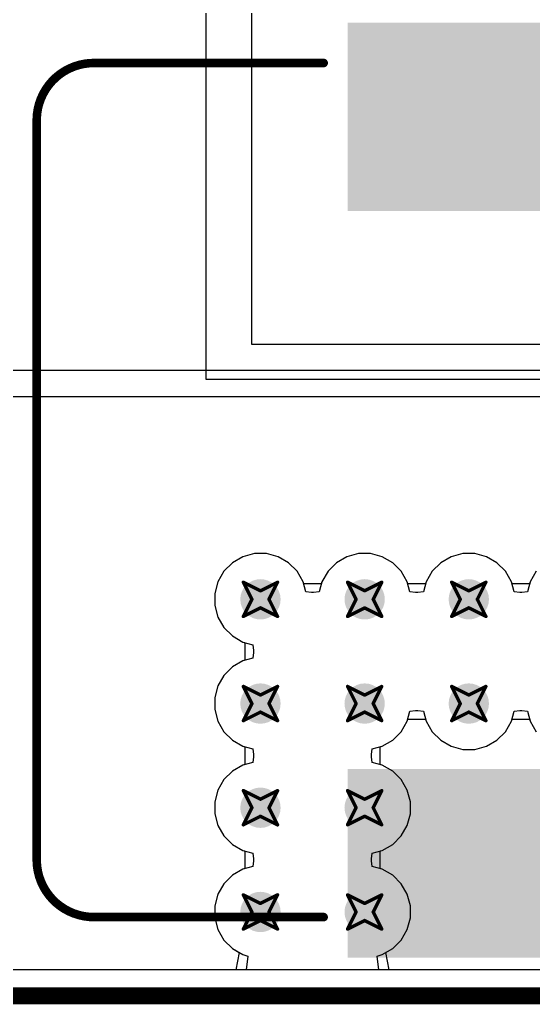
# Model space of a CAD drawing. Header units: inches. Extents: x -36 to 349, y -11 to 240.
# Drawn here: x 68.77 to 76.41, y -11.13 to 3.51 of the extents above; entities that cross this region are included whole.
import ezdxf

# ---------------------------------------------------------------- set-up
doc = ezdxf.new("R2010")
doc.units = ezdxf.units.IN
for name, color, linetype in [('Board Outline', 216, 'Continuous'), ('Bottom Layer', 5, 'Continuous'), ('Drill Drawing', 1, 'Continuous'), ('Layer 1', 16, 'Continuous'), ('Layer 2', 76, 'Continuous'), ('Top Layer', 1, 'Continuous'), ('Top Overlay', 2, 'Continuous'), ('Top Paste', 8, 'Continuous'), ('Top Solder', 216, 'Continuous'), ('Via Holes', 16, 'Continuous')]:
    doc.layers.add(name, color=color, linetype=linetype)

# ---------------------------------------------------------------- blocks, each defined once
blk = doc.blocks.new('SLF12575T_221M1R3_PF_326')
at = {"layer": 'Top Layer'}
for points in [[(-6.85, 1.6), (-4.25, 1.6), (-4.25, -1.6), (-6.85, -1.6)], [(4.25, 1.6), (6.85, 1.6), (6.85, -1.6), (4.25, -1.6)]]:
    blk.add_hatch(color=1, dxfattribs=at).paths.add_polyline_path(points)
at = {"layer": 'Top Paste'}
for points in [[(-6.85, 1.6), (-4.25, 1.6), (-4.25, -1.6), (-6.85, -1.6)], [(4.25, 1.6), (6.85, 1.6), (6.85, -1.6), (4.25, -1.6)]]:
    blk.add_hatch(color=8, dxfattribs=at).paths.add_polyline_path(points)
at = {"layer": 'Top Solder'}
for points in [[(-6.952, 1.702), (-4.148, 1.702), (-4.148, -1.702), (-6.952, -1.702)], [(4.148, 1.702), (6.952, 1.702), (6.952, -1.702), (4.148, -1.702)]]:
    blk.add_hatch(color=216, dxfattribs=at).paths.add_polyline_path(points)
at = {"layer": 'Top Overlay'}
for points in [[(-4.775, 4.826, 0.127, 0.127, 0), (-4.775, 6.325, 0.127, 0.127, 0)], [(5.512, 6.325, 0.127, 0.127, 0), (-4.775, 6.325, 0.127, 0.127, 0)], [(5.512, 6.325, 0.127, 0.127, -0.414214), (6.35, 5.461, 0.127, 0.127, 0)], [(6.35, 2.057, 0.127, 0.127, 0), (6.35, 5.461, 0.127, 0.127, 0)], [(-6.299, 2.057, 0.127, 0.127, 0), (-6.299, 4.826, 0.127, 0.127, 0)], [(-4.775, 4.826, 0.127, 0.127, 0), (-6.299, 4.826, 0.127, 0.127, 0)], [(-6.35, -5.461, 0.127, 0.127, 0), (-6.35, -2.057, 0.127, 0.127, 0)], [(6.35, -5.461, 0.127, 0.127, 0), (6.35, -2.057, 0.127, 0.127, 0)], [(-5.512, -6.325, 0.127, 0.127, -0.414214), (-6.35, -5.461, 0.127, 0.127, 0)], [(6.35, -5.461, 0.127, 0.127, -0.414214), (5.512, -6.325, 0.127, 0.127, 0)], [(5.512, -6.325, 0.127, 0.127, 0), (-5.512, -6.325, 0.127, 0.127, 0)]]:
    blk.add_lwpolyline(points, format="xyseb", dxfattribs=at)
for points in [[(-4.807, 6.325, 0.0635, 0.0635, 1), (-4.743, 6.325, 0.0635, 0.0635, 1)], [(-4.807, 6.325, 0.0635, 0.0635, 1), (-4.743, 6.325, 0.0635, 0.0635, 1)], [(5.48, 6.325, 0.0635, 0.0635, 1), (5.544, 6.325, 0.0635, 0.0635, 1)], [(5.48, 6.325, 0.0635, 0.0635, 1), (5.544, 6.325, 0.0635, 0.0635, 1)], [(6.318, 5.461, 0.0635, 0.0635, 1), (6.382, 5.461, 0.0635, 0.0635, 1)], [(6.318, 5.461, 0.0635, 0.0635, 1), (6.382, 5.461, 0.0635, 0.0635, 1)], [(-6.331, 4.826, 0.0635, 0.0635, 1), (-6.267, 4.826, 0.0635, 0.0635, 1)], [(-6.331, 4.826, 0.0635, 0.0635, 1), (-6.267, 4.826, 0.0635, 0.0635, 1)], [(-4.807, 4.826, 0.0635, 0.0635, 1), (-4.743, 4.826, 0.0635, 0.0635, 1)], [(-4.807, 4.826, 0.0635, 0.0635, 1), (-4.743, 4.826, 0.0635, 0.0635, 1)], [(-6.331, 2.057, 0.0635, 0.0635, 1), (-6.267, 2.057, 0.0635, 0.0635, 1)], [(6.318, 2.057, 0.0635, 0.0635, 1), (6.382, 2.057, 0.0635, 0.0635, 1)], [(-6.382, -2.057, 0.0635, 0.0635, 1), (-6.318, -2.057, 0.0635, 0.0635, 1)], [(6.318, -2.057, 0.0635, 0.0635, 1), (6.382, -2.057, 0.0635, 0.0635, 1)], [(-6.382, -5.461, 0.0635, 0.0635, 1), (-6.318, -5.461, 0.0635, 0.0635, 1)], [(-6.382, -5.461, 0.0635, 0.0635, 1), (-6.318, -5.461, 0.0635, 0.0635, 1)], [(6.318, -5.461, 0.0635, 0.0635, 1), (6.382, -5.461, 0.0635, 0.0635, 1)], [(6.318, -5.461, 0.0635, 0.0635, 1), (6.382, -5.461, 0.0635, 0.0635, 1)], [(-5.544, -6.325, 0.0635, 0.0635, 1), (-5.48, -6.325, 0.0635, 0.0635, 1)], [(-5.544, -6.325, 0.0635, 0.0635, 1), (-5.48, -6.325, 0.0635, 0.0635, 1)], [(5.48, -6.325, 0.0635, 0.0635, 1), (5.544, -6.325, 0.0635, 0.0635, 1)], [(5.48, -6.325, 0.0635, 0.0635, 1), (5.544, -6.325, 0.0635, 0.0635, 1)]]:
    blk.add_lwpolyline(points, format="xyseb", close=True, dxfattribs=at)

msp = doc.modelspace()

# ---------------------------------------------------------------- hatches: boundary and pattern name
at = {"layer": 'Bottom Layer'}
h = msp.add_hatch(color=5, dxfattribs=at)
edge = h.paths.add_edge_path()
edge.add_arc((72.348, -5.105), 0.3, 0, 360)
h = msp.add_hatch(color=5, dxfattribs=at)
edge = h.paths.add_edge_path()
edge.add_arc((73.898, -5.105), 0.3, 0, 360)
h = msp.add_hatch(color=5, dxfattribs=at)
edge = h.paths.add_edge_path()
edge.add_arc((75.447, -5.105), 0.3, 0, 360)
h = msp.add_hatch(color=5, dxfattribs=at)
edge = h.paths.add_edge_path()
edge.add_arc((72.348, -6.655), 0.3, 0, 360)
h = msp.add_hatch(color=5, dxfattribs=at)
edge = h.paths.add_edge_path()
edge.add_arc((73.898, -6.655), 0.3, 0, 360)
h = msp.add_hatch(color=5, dxfattribs=at)
edge = h.paths.add_edge_path()
edge.add_arc((75.447, -6.655), 0.3, 0, 360)
h = msp.add_hatch(color=5, dxfattribs=at)
edge = h.paths.add_edge_path()
edge.add_arc((72.348, -8.204), 0.3, 0, 360)
h = msp.add_hatch(color=5, dxfattribs=at)
edge = h.paths.add_edge_path()
edge.add_arc((73.898, -8.204), 0.3, 0, 360)
h = msp.add_hatch(color=5, dxfattribs=at)
edge = h.paths.add_edge_path()
edge.add_arc((72.348, -9.754), 0.3, 0, 360)
h = msp.add_hatch(color=5, dxfattribs=at)
edge = h.paths.add_edge_path()
edge.add_arc((73.898, -9.754), 0.3, 0, 360)
at = {"layer": 'Layer 1'}
h = msp.add_hatch(color=16, dxfattribs=at)
edge = h.paths.add_edge_path()
edge.add_arc((72.348, -5.105), 0.3, 0, 360)
h = msp.add_hatch(color=16, dxfattribs=at)
edge = h.paths.add_edge_path()
edge.add_arc((73.898, -5.105), 0.3, 0, 360)
h = msp.add_hatch(color=16, dxfattribs=at)
edge = h.paths.add_edge_path()
edge.add_arc((75.447, -5.105), 0.3, 0, 360)
h = msp.add_hatch(color=16, dxfattribs=at)
edge = h.paths.add_edge_path()
edge.add_arc((72.348, -6.655), 0.3, 0, 360)
h = msp.add_hatch(color=16, dxfattribs=at)
edge = h.paths.add_edge_path()
edge.add_arc((73.898, -6.655), 0.3, 0, 360)
h = msp.add_hatch(color=16, dxfattribs=at)
edge = h.paths.add_edge_path()
edge.add_arc((75.447, -6.655), 0.3, 0, 360)
h = msp.add_hatch(color=16, dxfattribs=at)
edge = h.paths.add_edge_path()
edge.add_arc((72.348, -8.204), 0.3, 0, 360)
h = msp.add_hatch(color=16, dxfattribs=at)
edge = h.paths.add_edge_path()
edge.add_arc((73.898, -8.204), 0.3, 0, 360)
h = msp.add_hatch(color=16, dxfattribs=at)
edge = h.paths.add_edge_path()
edge.add_arc((72.348, -9.754), 0.3, 0, 360)
h = msp.add_hatch(color=16, dxfattribs=at)
edge = h.paths.add_edge_path()
edge.add_arc((73.898, -9.754), 0.3, 0, 360)
at = {"layer": 'Layer 2'}
h = msp.add_hatch(color=76, dxfattribs=at)
edge = h.paths.add_edge_path()
edge.add_arc((72.348, -5.105), 0.3, 0, 360)
h = msp.add_hatch(color=76, dxfattribs=at)
edge = h.paths.add_edge_path()
edge.add_arc((73.898, -5.105), 0.3, 0, 360)
h = msp.add_hatch(color=76, dxfattribs=at)
edge = h.paths.add_edge_path()
edge.add_arc((75.447, -5.105), 0.3, 0, 360)
h = msp.add_hatch(color=76, dxfattribs=at)
edge = h.paths.add_edge_path()
edge.add_arc((72.348, -6.655), 0.3, 0, 360)
h = msp.add_hatch(color=76, dxfattribs=at)
edge = h.paths.add_edge_path()
edge.add_arc((73.898, -6.655), 0.3, 0, 360)
h = msp.add_hatch(color=76, dxfattribs=at)
edge = h.paths.add_edge_path()
edge.add_arc((75.447, -6.655), 0.3, 0, 360)
h = msp.add_hatch(color=76, dxfattribs=at)
edge = h.paths.add_edge_path()
edge.add_arc((72.348, -8.204), 0.3, 0, 360)
h = msp.add_hatch(color=76, dxfattribs=at)
edge = h.paths.add_edge_path()
edge.add_arc((73.898, -8.204), 0.3, 0, 360)
h = msp.add_hatch(color=76, dxfattribs=at)
edge = h.paths.add_edge_path()
edge.add_arc((72.348, -9.754), 0.3, 0, 360)
h = msp.add_hatch(color=76, dxfattribs=at)
edge = h.paths.add_edge_path()
edge.add_arc((73.898, -9.754), 0.3, 0, 360)
at = {"layer": 'Top Layer'}
h = msp.add_hatch(color=1, dxfattribs=at)
edge = h.paths.add_edge_path()
edge.add_arc((72.348, -5.105), 0.3, 0, 360)
h = msp.add_hatch(color=1, dxfattribs=at)
edge = h.paths.add_edge_path()
edge.add_arc((73.898, -5.105), 0.3, 0, 360)
h = msp.add_hatch(color=1, dxfattribs=at)
edge = h.paths.add_edge_path()
edge.add_arc((75.447, -5.105), 0.3, 0, 360)
h = msp.add_hatch(color=1, dxfattribs=at)
edge = h.paths.add_edge_path()
edge.add_arc((72.348, -6.655), 0.3, 0, 360)
h = msp.add_hatch(color=1, dxfattribs=at)
edge = h.paths.add_edge_path()
edge.add_arc((73.898, -6.655), 0.3, 0, 360)
h = msp.add_hatch(color=1, dxfattribs=at)
edge = h.paths.add_edge_path()
edge.add_arc((75.447, -6.655), 0.3, 0, 360)
h = msp.add_hatch(color=1, dxfattribs=at)
edge = h.paths.add_edge_path()
edge.add_arc((72.348, -8.204), 0.3, 0, 360)
h = msp.add_hatch(color=1, dxfattribs=at)
edge = h.paths.add_edge_path()
edge.add_arc((73.898, -8.204), 0.3, 0, 360)
h = msp.add_hatch(color=1, dxfattribs=at)
edge = h.paths.add_edge_path()
edge.add_arc((72.348, -9.754), 0.3, 0, 360)
h = msp.add_hatch(color=1, dxfattribs=at)
edge = h.paths.add_edge_path()
edge.add_arc((73.898, -9.754), 0.3, 0, 360)
at = {"layer": 'Via Holes'}
h = msp.add_hatch(color=7, dxfattribs=at)
edge = h.paths.add_edge_path()
edge.add_arc((72.348, -5.105), 0.15, 0, 360)
h = msp.add_hatch(color=7, dxfattribs=at)
edge = h.paths.add_edge_path()
edge.add_arc((73.898, -5.105), 0.15, 0, 360)
h = msp.add_hatch(color=7, dxfattribs=at)
edge = h.paths.add_edge_path()
edge.add_arc((75.447, -5.105), 0.15, 0, 360)
h = msp.add_hatch(color=7, dxfattribs=at)
edge = h.paths.add_edge_path()
edge.add_arc((72.348, -6.655), 0.15, 0, 360)
h = msp.add_hatch(color=7, dxfattribs=at)
edge = h.paths.add_edge_path()
edge.add_arc((73.898, -6.655), 0.15, 0, 360)
h = msp.add_hatch(color=7, dxfattribs=at)
edge = h.paths.add_edge_path()
edge.add_arc((75.447, -6.655), 0.15, 0, 360)
h = msp.add_hatch(color=7, dxfattribs=at)
edge = h.paths.add_edge_path()
edge.add_arc((72.348, -8.204), 0.15, 0, 360)
h = msp.add_hatch(color=7, dxfattribs=at)
edge = h.paths.add_edge_path()
edge.add_arc((73.898, -8.204), 0.15, 0, 360)
h = msp.add_hatch(color=7, dxfattribs=at)
edge = h.paths.add_edge_path()
edge.add_arc((72.348, -9.754), 0.15, 0, 360)
h = msp.add_hatch(color=7, dxfattribs=at)
edge = h.paths.add_edge_path()
edge.add_arc((73.898, -9.754), 0.15, 0, 360)

# ---------------------------------------------------------------- linework, layer by layer
at = {"layer": 'Board Outline'}
msp.add_lwpolyline([(-2.521, -11, 0.254, 0.254, 0), (80.911, -11, 0.254, 0.254, 0)], format="xyseb", dxfattribs=at)
at = {"layer": 'Bottom Layer'}
for p, q in [((84.243, -1.702), (39.095, -1.702)), ((56.164, -2.09), (83.835, -2.09)), ((72.085, -4.471), (71.93, -4.56)), ((72.259, -4.424), (72.085, -4.471)), ((72.438, -4.424), (72.259, -4.424)), ((72.611, -4.471), (72.438, -4.424)), ((72.766, -4.56), (72.611, -4.471)), ((73.635, -4.471), (73.479, -4.56)), ((73.808, -4.424), (73.635, -4.471)), ((73.987, -4.424), (73.808, -4.424)), ((74.16, -4.471), (73.987, -4.424)), ((74.316, -4.56), (74.16, -4.471)), ((75.184, -4.471), (75.029, -4.56)), ((75.357, -4.424), (75.184, -4.471)), ((75.537, -4.424), (75.357, -4.424)), ((75.71, -4.471), (75.537, -4.424)), ((75.865, -4.56), (75.71, -4.471)), ((71.93, -4.56), (71.803, -4.687)), ((72.893, -4.687), (72.766, -4.56)), ((73.479, -4.56), (73.353, -4.687)), ((74.443, -4.687), (74.316, -4.56)), ((75.029, -4.56), (74.902, -4.687)), ((75.992, -4.687), (75.865, -4.56)), ((71.803, -4.687), (71.714, -4.843)), ((72.983, -4.843), (72.893, -4.687)), ((73.353, -4.687), (73.263, -4.843)), ((74.532, -4.843), (74.443, -4.687)), ((74.902, -4.687), (74.812, -4.843)), ((76.082, -4.843), (75.992, -4.687)), ((76.451, -4.687), (76.362, -4.843)), ((71.714, -4.843), (71.667, -5.016)), ((73.023, -4.993), (72.983, -4.843)), ((73.263, -4.843), (73.223, -4.993)), ((74.572, -4.993), (74.532, -4.843)), ((74.812, -4.843), (74.772, -4.993)), ((76.122, -4.993), (76.082, -4.843)), ((76.362, -4.843), (76.322, -4.993)), ((71.667, -5.016), (71.667, -5.195)), ((73.107, -5.003), (73.023, -4.993)), ((73.139, -5.003), (73.107, -5.003)), ((73.223, -4.993), (73.139, -5.003)), ((74.656, -5.003), (74.572, -4.993)), ((74.688, -5.003), (74.656, -5.003)), ((74.772, -4.993), (74.688, -5.003)), ((76.206, -5.003), (76.122, -4.993)), ((76.238, -5.003), (76.206, -5.003)), ((76.322, -4.993), (76.238, -5.003)), ((71.667, -5.195), (71.714, -5.368)), ((71.714, -5.368), (71.803, -5.524)), ((71.803, -5.524), (71.93, -5.65)), ((71.93, -5.65), (72.085, -5.74)), ((72.085, -5.74), (72.236, -5.78)), ((72.236, -5.78), (72.246, -5.864)), ((72.236, -5.98), (72.085, -6.02)), ((72.246, -5.896), (72.236, -5.98)), ((72.246, -5.864), (72.246, -5.896)), ((71.93, -6.11), (71.803, -6.237)), ((72.085, -6.02), (71.93, -6.11)), ((71.803, -6.237), (71.714, -6.392)), ((71.714, -6.392), (71.667, -6.565)), ((71.667, -6.565), (71.667, -6.744)), ((71.667, -6.744), (71.714, -6.918)), ((74.532, -6.918), (74.572, -6.767)), ((74.572, -6.767), (74.656, -6.757)), ((74.656, -6.757), (74.688, -6.757)), ((74.688, -6.757), (74.772, -6.767)), ((74.772, -6.767), (74.812, -6.918)), ((76.082, -6.918), (76.122, -6.767)), ((76.122, -6.767), (76.206, -6.757)), ((76.206, -6.757), (76.238, -6.757)), ((76.238, -6.757), (76.322, -6.767)), ((76.322, -6.767), (76.362, -6.918)), ((71.714, -6.918), (71.803, -7.073)), ((74.443, -7.073), (74.532, -6.918)), ((74.812, -6.918), (74.902, -7.073)), ((75.992, -7.073), (76.082, -6.918)), ((76.362, -6.918), (76.451, -7.073)), ((71.803, -7.073), (71.93, -7.2)), ((74.316, -7.2), (74.443, -7.073)), ((74.902, -7.073), (75.029, -7.2)), ((75.865, -7.2), (75.992, -7.073)), ((71.93, -7.2), (72.085, -7.289)), ((72.085, -7.289), (72.236, -7.33)), ((74.01, -7.33), (74.16, -7.289)), ((74.16, -7.289), (74.316, -7.2)), ((75.029, -7.2), (75.184, -7.289)), ((75.184, -7.289), (75.357, -7.336)), ((75.537, -7.336), (75.71, -7.289)), ((75.71, -7.289), (75.865, -7.2)), ((72.236, -7.33), (72.246, -7.414)), ((72.246, -7.445), (72.236, -7.529)), ((72.246, -7.414), (72.246, -7.445)), ((74, -7.414), (74.01, -7.33)), ((74, -7.445), (74, -7.414)), ((74.01, -7.529), (74, -7.445)), ((75.357, -7.336), (75.537, -7.336)), ((72.085, -7.57), (71.93, -7.659)), ((72.236, -7.529), (72.085, -7.57)), ((74.16, -7.57), (74.01, -7.529)), ((74.316, -7.659), (74.16, -7.57)), ((71.93, -7.659), (71.803, -7.786)), ((74.443, -7.786), (74.316, -7.659)), ((71.803, -7.786), (71.714, -7.941)), ((74.532, -7.941), (74.443, -7.786)), ((71.714, -7.941), (71.667, -8.115)), ((74.579, -8.115), (74.532, -7.941)), ((71.667, -8.115), (71.667, -8.294)), ((74.579, -8.294), (74.579, -8.115)), ((71.667, -8.294), (71.714, -8.467)), ((74.532, -8.467), (74.579, -8.294)), ((71.714, -8.467), (71.803, -8.622)), ((74.443, -8.622), (74.532, -8.467)), ((71.803, -8.622), (71.93, -8.749)), ((74.316, -8.749), (74.443, -8.622)), ((71.93, -8.749), (72.085, -8.839)), ((74.16, -8.839), (74.316, -8.749)), ((72.085, -8.839), (72.236, -8.879)), ((72.236, -8.879), (72.246, -8.963)), ((74, -8.963), (74.01, -8.879)), ((74.01, -8.879), (74.16, -8.839)), ((72.246, -8.995), (72.236, -9.079)), ((72.246, -8.963), (72.246, -8.995)), ((74, -8.995), (74, -8.963)), ((74.01, -9.079), (74, -8.995)), ((71.93, -9.209), (71.803, -9.335)), ((72.085, -9.119), (71.93, -9.209)), ((72.236, -9.079), (72.085, -9.119)), ((74.16, -9.119), (74.01, -9.079)), ((74.316, -9.209), (74.16, -9.119)), ((74.443, -9.335), (74.316, -9.209)), ((71.803, -9.335), (71.714, -9.491)), ((74.532, -9.491), (74.443, -9.335)), ((71.714, -9.491), (71.667, -9.664)), ((74.579, -9.664), (74.532, -9.491)), ((71.667, -9.664), (71.667, -9.843)), ((74.579, -9.843), (74.579, -9.664)), ((71.667, -9.843), (71.714, -10.016)), ((74.532, -10.016), (74.579, -9.843)), ((71.714, -10.016), (71.803, -10.172)), ((74.443, -10.172), (74.532, -10.016)), ((71.803, -10.172), (71.93, -10.299)), ((74.316, -10.299), (74.443, -10.172)), ((71.93, -10.299), (72.085, -10.388)), ((72.085, -10.388), (72.161, -10.409)), ((74.084, -10.409), (74.16, -10.388)), ((74.16, -10.388), (74.316, -10.299)), ((72.161, -10.409), (72.135, -10.612)), ((74.111, -10.612), (74.084, -10.409)), ((72.135, -10.612), (-2.521, -10.612)), ((78.332, -10.612), (74.111, -10.612))]:
    msp.add_line(p, q, dxfattribs=at)
at = {"layer": 'Drill Drawing'}
for points in [[(72.094, -4.851, 0.0508, 0.0508, 0), (72.348, -4.978, 0.0508, 0.0508, 0)], [(72.094, -4.851, 0.0508, 0.0508, 0), (72.221, -5.105, 0.0508, 0.0508, 0)], [(72.348, -4.978, 0.0508, 0.0508, 0), (72.602, -4.851, 0.0508, 0.0508, 0)], [(72.475, -5.105, 0.0508, 0.0508, 0), (72.602, -4.851, 0.0508, 0.0508, 0)], [(73.644, -4.851, 0.0508, 0.0508, 0), (73.898, -4.978, 0.0508, 0.0508, 0)], [(73.644, -4.851, 0.0508, 0.0508, 0), (73.771, -5.105, 0.0508, 0.0508, 0)], [(73.898, -4.978, 0.0508, 0.0508, 0), (74.152, -4.851, 0.0508, 0.0508, 0)], [(74.025, -5.105, 0.0508, 0.0508, 0), (74.152, -4.851, 0.0508, 0.0508, 0)], [(75.193, -4.851, 0.0508, 0.0508, 0), (75.447, -4.978, 0.0508, 0.0508, 0)], [(75.193, -4.851, 0.0508, 0.0508, 0), (75.32, -5.105, 0.0508, 0.0508, 0)], [(75.447, -4.978, 0.0508, 0.0508, 0), (75.701, -4.851, 0.0508, 0.0508, 0)], [(75.574, -5.105, 0.0508, 0.0508, 0), (75.701, -4.851, 0.0508, 0.0508, 0)], [(72.094, -5.359, 0.0508, 0.0508, 0), (72.221, -5.105, 0.0508, 0.0508, 0)], [(72.475, -5.105, 0.0508, 0.0508, 0), (72.602, -5.359, 0.0508, 0.0508, 0)], [(73.644, -5.359, 0.0508, 0.0508, 0), (73.771, -5.105, 0.0508, 0.0508, 0)], [(74.025, -5.105, 0.0508, 0.0508, 0), (74.152, -5.359, 0.0508, 0.0508, 0)], [(75.193, -5.359, 0.0508, 0.0508, 0), (75.32, -5.105, 0.0508, 0.0508, 0)], [(75.574, -5.105, 0.0508, 0.0508, 0), (75.701, -5.359, 0.0508, 0.0508, 0)], [(72.094, -5.359, 0.0508, 0.0508, 0), (72.348, -5.232, 0.0508, 0.0508, 0)], [(72.348, -5.232, 0.0508, 0.0508, 0), (72.602, -5.359, 0.0508, 0.0508, 0)], [(73.644, -5.359, 0.0508, 0.0508, 0), (73.898, -5.232, 0.0508, 0.0508, 0)], [(73.898, -5.232, 0.0508, 0.0508, 0), (74.152, -5.359, 0.0508, 0.0508, 0)], [(75.193, -5.359, 0.0508, 0.0508, 0), (75.447, -5.232, 0.0508, 0.0508, 0)], [(75.447, -5.232, 0.0508, 0.0508, 0), (75.701, -5.359, 0.0508, 0.0508, 0)], [(72.094, -6.401, 0.0508, 0.0508, 0), (72.348, -6.528, 0.0508, 0.0508, 0)], [(72.094, -6.401, 0.0508, 0.0508, 0), (72.221, -6.655, 0.0508, 0.0508, 0)], [(72.348, -6.528, 0.0508, 0.0508, 0), (72.602, -6.401, 0.0508, 0.0508, 0)], [(72.475, -6.655, 0.0508, 0.0508, 0), (72.602, -6.401, 0.0508, 0.0508, 0)], [(73.644, -6.401, 0.0508, 0.0508, 0), (73.898, -6.528, 0.0508, 0.0508, 0)], [(73.644, -6.401, 0.0508, 0.0508, 0), (73.771, -6.655, 0.0508, 0.0508, 0)], [(73.898, -6.528, 0.0508, 0.0508, 0), (74.152, -6.401, 0.0508, 0.0508, 0)], [(74.025, -6.655, 0.0508, 0.0508, 0), (74.152, -6.401, 0.0508, 0.0508, 0)], [(75.193, -6.401, 0.0508, 0.0508, 0), (75.447, -6.528, 0.0508, 0.0508, 0)], [(75.193, -6.401, 0.0508, 0.0508, 0), (75.32, -6.655, 0.0508, 0.0508, 0)], [(75.447, -6.528, 0.0508, 0.0508, 0), (75.701, -6.401, 0.0508, 0.0508, 0)], [(75.574, -6.655, 0.0508, 0.0508, 0), (75.701, -6.401, 0.0508, 0.0508, 0)], [(72.094, -6.909, 0.0508, 0.0508, 0), (72.221, -6.655, 0.0508, 0.0508, 0)], [(72.475, -6.655, 0.0508, 0.0508, 0), (72.602, -6.909, 0.0508, 0.0508, 0)], [(73.644, -6.909, 0.0508, 0.0508, 0), (73.771, -6.655, 0.0508, 0.0508, 0)], [(74.025, -6.655, 0.0508, 0.0508, 0), (74.152, -6.909, 0.0508, 0.0508, 0)], [(75.193, -6.909, 0.0508, 0.0508, 0), (75.32, -6.655, 0.0508, 0.0508, 0)], [(75.574, -6.655, 0.0508, 0.0508, 0), (75.701, -6.909, 0.0508, 0.0508, 0)], [(72.094, -6.909, 0.0508, 0.0508, 0), (72.348, -6.782, 0.0508, 0.0508, 0)], [(72.348, -6.782, 0.0508, 0.0508, 0), (72.602, -6.909, 0.0508, 0.0508, 0)], [(73.644, -6.909, 0.0508, 0.0508, 0), (73.898, -6.782, 0.0508, 0.0508, 0)], [(73.898, -6.782, 0.0508, 0.0508, 0), (74.152, -6.909, 0.0508, 0.0508, 0)], [(75.193, -6.909, 0.0508, 0.0508, 0), (75.447, -6.782, 0.0508, 0.0508, 0)], [(75.447, -6.782, 0.0508, 0.0508, 0), (75.701, -6.909, 0.0508, 0.0508, 0)], [(72.094, -7.95, 0.0508, 0.0508, 0), (72.348, -8.077, 0.0508, 0.0508, 0)], [(72.094, -7.95, 0.0508, 0.0508, 0), (72.221, -8.204, 0.0508, 0.0508, 0)], [(72.348, -8.077, 0.0508, 0.0508, 0), (72.602, -7.95, 0.0508, 0.0508, 0)], [(72.475, -8.204, 0.0508, 0.0508, 0), (72.602, -7.95, 0.0508, 0.0508, 0)], [(73.644, -7.95, 0.0508, 0.0508, 0), (73.898, -8.077, 0.0508, 0.0508, 0)], [(73.644, -7.95, 0.0508, 0.0508, 0), (73.771, -8.204, 0.0508, 0.0508, 0)], [(73.898, -8.077, 0.0508, 0.0508, 0), (74.152, -7.95, 0.0508, 0.0508, 0)], [(74.025, -8.204, 0.0508, 0.0508, 0), (74.152, -7.95, 0.0508, 0.0508, 0)], [(72.094, -8.458, 0.0508, 0.0508, 0), (72.221, -8.204, 0.0508, 0.0508, 0)], [(72.475, -8.204, 0.0508, 0.0508, 0), (72.602, -8.458, 0.0508, 0.0508, 0)], [(73.644, -8.458, 0.0508, 0.0508, 0), (73.771, -8.204, 0.0508, 0.0508, 0)], [(74.025, -8.204, 0.0508, 0.0508, 0), (74.152, -8.458, 0.0508, 0.0508, 0)], [(72.094, -8.458, 0.0508, 0.0508, 0), (72.348, -8.331, 0.0508, 0.0508, 0)], [(72.348, -8.331, 0.0508, 0.0508, 0), (72.602, -8.458, 0.0508, 0.0508, 0)], [(73.644, -8.458, 0.0508, 0.0508, 0), (73.898, -8.331, 0.0508, 0.0508, 0)], [(73.898, -8.331, 0.0508, 0.0508, 0), (74.152, -8.458, 0.0508, 0.0508, 0)], [(72.094, -9.5, 0.0508, 0.0508, 0), (72.348, -9.627, 0.0508, 0.0508, 0)], [(72.094, -9.5, 0.0508, 0.0508, 0), (72.221, -9.754, 0.0508, 0.0508, 0)], [(72.348, -9.627, 0.0508, 0.0508, 0), (72.602, -9.5, 0.0508, 0.0508, 0)], [(72.475, -9.754, 0.0508, 0.0508, 0), (72.602, -9.5, 0.0508, 0.0508, 0)], [(73.644, -9.5, 0.0508, 0.0508, 0), (73.898, -9.627, 0.0508, 0.0508, 0)], [(73.644, -9.5, 0.0508, 0.0508, 0), (73.771, -9.754, 0.0508, 0.0508, 0)], [(73.898, -9.627, 0.0508, 0.0508, 0), (74.152, -9.5, 0.0508, 0.0508, 0)], [(74.025, -9.754, 0.0508, 0.0508, 0), (74.152, -9.5, 0.0508, 0.0508, 0)], [(72.094, -10.008, 0.0508, 0.0508, 0), (72.221, -9.754, 0.0508, 0.0508, 0)], [(72.475, -9.754, 0.0508, 0.0508, 0), (72.602, -10.008, 0.0508, 0.0508, 0)], [(73.644, -10.008, 0.0508, 0.0508, 0), (73.771, -9.754, 0.0508, 0.0508, 0)], [(74.025, -9.754, 0.0508, 0.0508, 0), (74.152, -10.008, 0.0508, 0.0508, 0)], [(72.094, -10.008, 0.0508, 0.0508, 0), (72.348, -9.881, 0.0508, 0.0508, 0)], [(72.348, -9.881, 0.0508, 0.0508, 0), (72.602, -10.008, 0.0508, 0.0508, 0)], [(73.644, -10.008, 0.0508, 0.0508, 0), (73.898, -9.881, 0.0508, 0.0508, 0)], [(73.898, -9.881, 0.0508, 0.0508, 0), (74.152, -10.008, 0.0508, 0.0508, 0)]]:
    msp.add_lwpolyline(points, format="xyseb", dxfattribs=at)
for points in [[(72.081, -4.851, 0.0254, 0.0254, 1), (72.107, -4.851, 0.0254, 0.0254, 1)], [(72.081, -4.851, 0.0254, 0.0254, 1), (72.107, -4.851, 0.0254, 0.0254, 1)], [(72.589, -4.851, 0.0254, 0.0254, 1), (72.615, -4.851, 0.0254, 0.0254, 1)], [(72.589, -4.851, 0.0254, 0.0254, 1), (72.615, -4.851, 0.0254, 0.0254, 1)], [(73.631, -4.851, 0.0254, 0.0254, 1), (73.656, -4.851, 0.0254, 0.0254, 1)], [(73.631, -4.851, 0.0254, 0.0254, 1), (73.656, -4.851, 0.0254, 0.0254, 1)], [(74.139, -4.851, 0.0254, 0.0254, 1), (74.164, -4.851, 0.0254, 0.0254, 1)], [(74.139, -4.851, 0.0254, 0.0254, 1), (74.164, -4.851, 0.0254, 0.0254, 1)], [(75.18, -4.851, 0.0254, 0.0254, 1), (75.206, -4.851, 0.0254, 0.0254, 1)], [(75.18, -4.851, 0.0254, 0.0254, 1), (75.206, -4.851, 0.0254, 0.0254, 1)], [(75.688, -4.851, 0.0254, 0.0254, 1), (75.714, -4.851, 0.0254, 0.0254, 1)], [(75.688, -4.851, 0.0254, 0.0254, 1), (75.714, -4.851, 0.0254, 0.0254, 1)], [(72.335, -4.978, 0.0254, 0.0254, 1), (72.361, -4.978, 0.0254, 0.0254, 1)], [(72.335, -4.978, 0.0254, 0.0254, 1), (72.361, -4.978, 0.0254, 0.0254, 1)], [(73.885, -4.978, 0.0254, 0.0254, 1), (73.91, -4.978, 0.0254, 0.0254, 1)], [(73.885, -4.978, 0.0254, 0.0254, 1), (73.91, -4.978, 0.0254, 0.0254, 1)], [(75.434, -4.978, 0.0254, 0.0254, 1), (75.46, -4.978, 0.0254, 0.0254, 1)], [(75.434, -4.978, 0.0254, 0.0254, 1), (75.46, -4.978, 0.0254, 0.0254, 1)], [(72.208, -5.105, 0.0254, 0.0254, 1), (72.234, -5.105, 0.0254, 0.0254, 1)], [(72.208, -5.105, 0.0254, 0.0254, 1), (72.234, -5.105, 0.0254, 0.0254, 1)], [(72.462, -5.105, 0.0254, 0.0254, 1), (72.488, -5.105, 0.0254, 0.0254, 1)], [(72.462, -5.105, 0.0254, 0.0254, 1), (72.488, -5.105, 0.0254, 0.0254, 1)], [(73.758, -5.105, 0.0254, 0.0254, 1), (73.783, -5.105, 0.0254, 0.0254, 1)], [(73.758, -5.105, 0.0254, 0.0254, 1), (73.783, -5.105, 0.0254, 0.0254, 1)], [(74.012, -5.105, 0.0254, 0.0254, 1), (74.037, -5.105, 0.0254, 0.0254, 1)], [(74.012, -5.105, 0.0254, 0.0254, 1), (74.037, -5.105, 0.0254, 0.0254, 1)], [(75.307, -5.105, 0.0254, 0.0254, 1), (75.333, -5.105, 0.0254, 0.0254, 1)], [(75.307, -5.105, 0.0254, 0.0254, 1), (75.333, -5.105, 0.0254, 0.0254, 1)], [(75.561, -5.105, 0.0254, 0.0254, 1), (75.587, -5.105, 0.0254, 0.0254, 1)], [(75.561, -5.105, 0.0254, 0.0254, 1), (75.587, -5.105, 0.0254, 0.0254, 1)], [(72.335, -5.232, 0.0254, 0.0254, 1), (72.361, -5.232, 0.0254, 0.0254, 1)], [(72.335, -5.232, 0.0254, 0.0254, 1), (72.361, -5.232, 0.0254, 0.0254, 1)], [(73.885, -5.232, 0.0254, 0.0254, 1), (73.91, -5.232, 0.0254, 0.0254, 1)], [(73.885, -5.232, 0.0254, 0.0254, 1), (73.91, -5.232, 0.0254, 0.0254, 1)], [(75.434, -5.232, 0.0254, 0.0254, 1), (75.46, -5.232, 0.0254, 0.0254, 1)], [(75.434, -5.232, 0.0254, 0.0254, 1), (75.46, -5.232, 0.0254, 0.0254, 1)], [(72.081, -5.359, 0.0254, 0.0254, 1), (72.107, -5.359, 0.0254, 0.0254, 1)], [(72.081, -5.359, 0.0254, 0.0254, 1), (72.107, -5.359, 0.0254, 0.0254, 1)], [(72.589, -5.359, 0.0254, 0.0254, 1), (72.615, -5.359, 0.0254, 0.0254, 1)], [(72.589, -5.359, 0.0254, 0.0254, 1), (72.615, -5.359, 0.0254, 0.0254, 1)], [(73.631, -5.359, 0.0254, 0.0254, 1), (73.656, -5.359, 0.0254, 0.0254, 1)], [(73.631, -5.359, 0.0254, 0.0254, 1), (73.656, -5.359, 0.0254, 0.0254, 1)], [(74.139, -5.359, 0.0254, 0.0254, 1), (74.164, -5.359, 0.0254, 0.0254, 1)], [(74.139, -5.359, 0.0254, 0.0254, 1), (74.164, -5.359, 0.0254, 0.0254, 1)], [(75.18, -5.359, 0.0254, 0.0254, 1), (75.206, -5.359, 0.0254, 0.0254, 1)], [(75.18, -5.359, 0.0254, 0.0254, 1), (75.206, -5.359, 0.0254, 0.0254, 1)], [(75.688, -5.359, 0.0254, 0.0254, 1), (75.714, -5.359, 0.0254, 0.0254, 1)], [(75.688, -5.359, 0.0254, 0.0254, 1), (75.714, -5.359, 0.0254, 0.0254, 1)], [(72.081, -6.401, 0.0254, 0.0254, 1), (72.107, -6.401, 0.0254, 0.0254, 1)], [(72.081, -6.401, 0.0254, 0.0254, 1), (72.107, -6.401, 0.0254, 0.0254, 1)], [(72.589, -6.401, 0.0254, 0.0254, 1), (72.615, -6.401, 0.0254, 0.0254, 1)], [(72.589, -6.401, 0.0254, 0.0254, 1), (72.615, -6.401, 0.0254, 0.0254, 1)], [(73.631, -6.401, 0.0254, 0.0254, 1), (73.656, -6.401, 0.0254, 0.0254, 1)], [(73.631, -6.401, 0.0254, 0.0254, 1), (73.656, -6.401, 0.0254, 0.0254, 1)], [(74.139, -6.401, 0.0254, 0.0254, 1), (74.164, -6.401, 0.0254, 0.0254, 1)], [(74.139, -6.401, 0.0254, 0.0254, 1), (74.164, -6.401, 0.0254, 0.0254, 1)], [(75.18, -6.401, 0.0254, 0.0254, 1), (75.206, -6.401, 0.0254, 0.0254, 1)], [(75.18, -6.401, 0.0254, 0.0254, 1), (75.206, -6.401, 0.0254, 0.0254, 1)], [(75.688, -6.401, 0.0254, 0.0254, 1), (75.714, -6.401, 0.0254, 0.0254, 1)], [(75.688, -6.401, 0.0254, 0.0254, 1), (75.714, -6.401, 0.0254, 0.0254, 1)], [(72.335, -6.528, 0.0254, 0.0254, 1), (72.361, -6.528, 0.0254, 0.0254, 1)], [(72.335, -6.528, 0.0254, 0.0254, 1), (72.361, -6.528, 0.0254, 0.0254, 1)], [(73.885, -6.528, 0.0254, 0.0254, 1), (73.91, -6.528, 0.0254, 0.0254, 1)], [(73.885, -6.528, 0.0254, 0.0254, 1), (73.91, -6.528, 0.0254, 0.0254, 1)], [(75.434, -6.528, 0.0254, 0.0254, 1), (75.46, -6.528, 0.0254, 0.0254, 1)], [(75.434, -6.528, 0.0254, 0.0254, 1), (75.46, -6.528, 0.0254, 0.0254, 1)], [(72.208, -6.655, 0.0254, 0.0254, 1), (72.234, -6.655, 0.0254, 0.0254, 1)], [(72.208, -6.655, 0.0254, 0.0254, 1), (72.234, -6.655, 0.0254, 0.0254, 1)], [(72.462, -6.655, 0.0254, 0.0254, 1), (72.488, -6.655, 0.0254, 0.0254, 1)], [(72.462, -6.655, 0.0254, 0.0254, 1), (72.488, -6.655, 0.0254, 0.0254, 1)], [(73.758, -6.655, 0.0254, 0.0254, 1), (73.783, -6.655, 0.0254, 0.0254, 1)], [(73.758, -6.655, 0.0254, 0.0254, 1), (73.783, -6.655, 0.0254, 0.0254, 1)], [(74.012, -6.655, 0.0254, 0.0254, 1), (74.037, -6.655, 0.0254, 0.0254, 1)], [(74.012, -6.655, 0.0254, 0.0254, 1), (74.037, -6.655, 0.0254, 0.0254, 1)], [(75.307, -6.655, 0.0254, 0.0254, 1), (75.333, -6.655, 0.0254, 0.0254, 1)], [(75.307, -6.655, 0.0254, 0.0254, 1), (75.333, -6.655, 0.0254, 0.0254, 1)], [(75.561, -6.655, 0.0254, 0.0254, 1), (75.587, -6.655, 0.0254, 0.0254, 1)], [(75.561, -6.655, 0.0254, 0.0254, 1), (75.587, -6.655, 0.0254, 0.0254, 1)], [(72.335, -6.782, 0.0254, 0.0254, 1), (72.361, -6.782, 0.0254, 0.0254, 1)], [(72.335, -6.782, 0.0254, 0.0254, 1), (72.361, -6.782, 0.0254, 0.0254, 1)], [(73.885, -6.782, 0.0254, 0.0254, 1), (73.91, -6.782, 0.0254, 0.0254, 1)], [(73.885, -6.782, 0.0254, 0.0254, 1), (73.91, -6.782, 0.0254, 0.0254, 1)], [(75.434, -6.782, 0.0254, 0.0254, 1), (75.46, -6.782, 0.0254, 0.0254, 1)], [(75.434, -6.782, 0.0254, 0.0254, 1), (75.46, -6.782, 0.0254, 0.0254, 1)], [(72.081, -6.909, 0.0254, 0.0254, 1), (72.107, -6.909, 0.0254, 0.0254, 1)], [(72.081, -6.909, 0.0254, 0.0254, 1), (72.107, -6.909, 0.0254, 0.0254, 1)], [(72.589, -6.909, 0.0254, 0.0254, 1), (72.615, -6.909, 0.0254, 0.0254, 1)], [(72.589, -6.909, 0.0254, 0.0254, 1), (72.615, -6.909, 0.0254, 0.0254, 1)], [(73.631, -6.909, 0.0254, 0.0254, 1), (73.656, -6.909, 0.0254, 0.0254, 1)], [(73.631, -6.909, 0.0254, 0.0254, 1), (73.656, -6.909, 0.0254, 0.0254, 1)], [(74.139, -6.909, 0.0254, 0.0254, 1), (74.164, -6.909, 0.0254, 0.0254, 1)], [(74.139, -6.909, 0.0254, 0.0254, 1), (74.164, -6.909, 0.0254, 0.0254, 1)], [(75.18, -6.909, 0.0254, 0.0254, 1), (75.206, -6.909, 0.0254, 0.0254, 1)], [(75.18, -6.909, 0.0254, 0.0254, 1), (75.206, -6.909, 0.0254, 0.0254, 1)], [(75.688, -6.909, 0.0254, 0.0254, 1), (75.714, -6.909, 0.0254, 0.0254, 1)], [(75.688, -6.909, 0.0254, 0.0254, 1), (75.714, -6.909, 0.0254, 0.0254, 1)], [(72.081, -7.95, 0.0254, 0.0254, 1), (72.107, -7.95, 0.0254, 0.0254, 1)], [(72.081, -7.95, 0.0254, 0.0254, 1), (72.107, -7.95, 0.0254, 0.0254, 1)], [(72.335, -8.077, 0.0254, 0.0254, 1), (72.361, -8.077, 0.0254, 0.0254, 1)], [(72.335, -8.077, 0.0254, 0.0254, 1), (72.361, -8.077, 0.0254, 0.0254, 1)], [(72.589, -7.95, 0.0254, 0.0254, 1), (72.615, -7.95, 0.0254, 0.0254, 1)], [(72.589, -7.95, 0.0254, 0.0254, 1), (72.615, -7.95, 0.0254, 0.0254, 1)], [(73.631, -7.95, 0.0254, 0.0254, 1), (73.656, -7.95, 0.0254, 0.0254, 1)], [(73.631, -7.95, 0.0254, 0.0254, 1), (73.656, -7.95, 0.0254, 0.0254, 1)], [(73.885, -8.077, 0.0254, 0.0254, 1), (73.91, -8.077, 0.0254, 0.0254, 1)], [(73.885, -8.077, 0.0254, 0.0254, 1), (73.91, -8.077, 0.0254, 0.0254, 1)], [(74.139, -7.95, 0.0254, 0.0254, 1), (74.164, -7.95, 0.0254, 0.0254, 1)], [(74.139, -7.95, 0.0254, 0.0254, 1), (74.164, -7.95, 0.0254, 0.0254, 1)], [(72.208, -8.204, 0.0254, 0.0254, 1), (72.234, -8.204, 0.0254, 0.0254, 1)], [(72.208, -8.204, 0.0254, 0.0254, 1), (72.234, -8.204, 0.0254, 0.0254, 1)], [(72.462, -8.204, 0.0254, 0.0254, 1), (72.488, -8.204, 0.0254, 0.0254, 1)], [(72.462, -8.204, 0.0254, 0.0254, 1), (72.488, -8.204, 0.0254, 0.0254, 1)], [(73.758, -8.204, 0.0254, 0.0254, 1), (73.783, -8.204, 0.0254, 0.0254, 1)], [(73.758, -8.204, 0.0254, 0.0254, 1), (73.783, -8.204, 0.0254, 0.0254, 1)], [(74.012, -8.204, 0.0254, 0.0254, 1), (74.037, -8.204, 0.0254, 0.0254, 1)], [(74.012, -8.204, 0.0254, 0.0254, 1), (74.037, -8.204, 0.0254, 0.0254, 1)], [(72.335, -8.331, 0.0254, 0.0254, 1), (72.361, -8.331, 0.0254, 0.0254, 1)], [(72.335, -8.331, 0.0254, 0.0254, 1), (72.361, -8.331, 0.0254, 0.0254, 1)], [(73.885, -8.331, 0.0254, 0.0254, 1), (73.91, -8.331, 0.0254, 0.0254, 1)], [(73.885, -8.331, 0.0254, 0.0254, 1), (73.91, -8.331, 0.0254, 0.0254, 1)], [(72.081, -8.458, 0.0254, 0.0254, 1), (72.107, -8.458, 0.0254, 0.0254, 1)], [(72.081, -8.458, 0.0254, 0.0254, 1), (72.107, -8.458, 0.0254, 0.0254, 1)], [(72.589, -8.458, 0.0254, 0.0254, 1), (72.615, -8.458, 0.0254, 0.0254, 1)], [(72.589, -8.458, 0.0254, 0.0254, 1), (72.615, -8.458, 0.0254, 0.0254, 1)], [(73.631, -8.458, 0.0254, 0.0254, 1), (73.656, -8.458, 0.0254, 0.0254, 1)], [(73.631, -8.458, 0.0254, 0.0254, 1), (73.656, -8.458, 0.0254, 0.0254, 1)], [(74.139, -8.458, 0.0254, 0.0254, 1), (74.164, -8.458, 0.0254, 0.0254, 1)], [(74.139, -8.458, 0.0254, 0.0254, 1), (74.164, -8.458, 0.0254, 0.0254, 1)], [(72.081, -9.5, 0.0254, 0.0254, 1), (72.107, -9.5, 0.0254, 0.0254, 1)], [(72.081, -9.5, 0.0254, 0.0254, 1), (72.107, -9.5, 0.0254, 0.0254, 1)], [(72.589, -9.5, 0.0254, 0.0254, 1), (72.615, -9.5, 0.0254, 0.0254, 1)], [(72.589, -9.5, 0.0254, 0.0254, 1), (72.615, -9.5, 0.0254, 0.0254, 1)], [(73.631, -9.5, 0.0254, 0.0254, 1), (73.656, -9.5, 0.0254, 0.0254, 1)], [(73.631, -9.5, 0.0254, 0.0254, 1), (73.656, -9.5, 0.0254, 0.0254, 1)], [(74.139, -9.5, 0.0254, 0.0254, 1), (74.164, -9.5, 0.0254, 0.0254, 1)], [(74.139, -9.5, 0.0254, 0.0254, 1), (74.164, -9.5, 0.0254, 0.0254, 1)], [(72.335, -9.627, 0.0254, 0.0254, 1), (72.361, -9.627, 0.0254, 0.0254, 1)], [(72.335, -9.627, 0.0254, 0.0254, 1), (72.361, -9.627, 0.0254, 0.0254, 1)], [(73.885, -9.627, 0.0254, 0.0254, 1), (73.91, -9.627, 0.0254, 0.0254, 1)], [(73.885, -9.627, 0.0254, 0.0254, 1), (73.91, -9.627, 0.0254, 0.0254, 1)], [(72.208, -9.754, 0.0254, 0.0254, 1), (72.234, -9.754, 0.0254, 0.0254, 1)], [(72.208, -9.754, 0.0254, 0.0254, 1), (72.234, -9.754, 0.0254, 0.0254, 1)], [(72.462, -9.754, 0.0254, 0.0254, 1), (72.488, -9.754, 0.0254, 0.0254, 1)], [(72.462, -9.754, 0.0254, 0.0254, 1), (72.488, -9.754, 0.0254, 0.0254, 1)], [(73.758, -9.754, 0.0254, 0.0254, 1), (73.783, -9.754, 0.0254, 0.0254, 1)], [(73.758, -9.754, 0.0254, 0.0254, 1), (73.783, -9.754, 0.0254, 0.0254, 1)], [(74.012, -9.754, 0.0254, 0.0254, 1), (74.037, -9.754, 0.0254, 0.0254, 1)], [(74.012, -9.754, 0.0254, 0.0254, 1), (74.037, -9.754, 0.0254, 0.0254, 1)], [(72.335, -9.881, 0.0254, 0.0254, 1), (72.361, -9.881, 0.0254, 0.0254, 1)], [(72.335, -9.881, 0.0254, 0.0254, 1), (72.361, -9.881, 0.0254, 0.0254, 1)], [(73.885, -9.881, 0.0254, 0.0254, 1), (73.91, -9.881, 0.0254, 0.0254, 1)], [(73.885, -9.881, 0.0254, 0.0254, 1), (73.91, -9.881, 0.0254, 0.0254, 1)], [(72.081, -10.008, 0.0254, 0.0254, 1), (72.107, -10.008, 0.0254, 0.0254, 1)], [(72.081, -10.008, 0.0254, 0.0254, 1), (72.107, -10.008, 0.0254, 0.0254, 1)], [(72.589, -10.008, 0.0254, 0.0254, 1), (72.615, -10.008, 0.0254, 0.0254, 1)], [(72.589, -10.008, 0.0254, 0.0254, 1), (72.615, -10.008, 0.0254, 0.0254, 1)], [(73.631, -10.008, 0.0254, 0.0254, 1), (73.656, -10.008, 0.0254, 0.0254, 1)], [(73.631, -10.008, 0.0254, 0.0254, 1), (73.656, -10.008, 0.0254, 0.0254, 1)], [(74.139, -10.008, 0.0254, 0.0254, 1), (74.164, -10.008, 0.0254, 0.0254, 1)], [(74.139, -10.008, 0.0254, 0.0254, 1), (74.164, -10.008, 0.0254, 0.0254, 1)]]:
    msp.add_lwpolyline(points, format="xyseb", close=True, dxfattribs=at)
at = {"layer": 'Layer 1'}
for p, q in [((72.085, -4.471), (71.93, -4.56)), ((72.259, -4.424), (72.085, -4.471)), ((72.438, -4.424), (72.259, -4.424)), ((72.611, -4.471), (72.438, -4.424)), ((72.766, -4.56), (72.611, -4.471)), ((73.635, -4.471), (73.479, -4.56)), ((73.808, -4.424), (73.635, -4.471)), ((73.987, -4.424), (73.808, -4.424)), ((74.16, -4.471), (73.987, -4.424)), ((74.316, -4.56), (74.16, -4.471)), ((75.184, -4.471), (75.029, -4.56)), ((75.357, -4.424), (75.184, -4.471)), ((75.537, -4.424), (75.357, -4.424)), ((75.71, -4.471), (75.537, -4.424)), ((75.865, -4.56), (75.71, -4.471)), ((71.93, -4.56), (71.803, -4.687)), ((72.893, -4.687), (72.766, -4.56)), ((73.479, -4.56), (73.353, -4.687)), ((74.443, -4.687), (74.316, -4.56)), ((75.029, -4.56), (74.902, -4.687)), ((75.992, -4.687), (75.865, -4.56)), ((71.803, -4.687), (71.714, -4.843)), ((72.983, -4.843), (72.893, -4.687)), ((73.353, -4.687), (73.263, -4.843)), ((74.532, -4.843), (74.443, -4.687)), ((74.902, -4.687), (74.812, -4.843)), ((76.082, -4.843), (75.992, -4.687)), ((76.451, -4.687), (76.362, -4.843)), ((71.714, -4.843), (71.667, -5.016)), ((72.991, -4.875), (72.983, -4.843)), ((73.254, -4.875), (72.991, -4.875)), ((73.263, -4.843), (73.254, -4.875)), ((74.541, -4.875), (74.532, -4.843)), ((74.804, -4.875), (74.541, -4.875)), ((74.812, -4.843), (74.804, -4.875)), ((76.09, -4.875), (76.082, -4.843)), ((76.353, -4.875), (76.09, -4.875)), ((76.362, -4.843), (76.353, -4.875)), ((71.667, -5.016), (71.667, -5.195)), ((71.667, -5.195), (71.714, -5.368)), ((71.714, -5.368), (71.803, -5.524)), ((71.803, -5.524), (71.93, -5.65)), ((71.93, -5.65), (72.085, -5.74)), ((72.085, -5.74), (72.118, -5.749)), ((72.118, -5.749), (72.118, -6.012)), ((71.93, -6.11), (71.803, -6.237)), ((72.085, -6.02), (71.93, -6.11)), ((72.118, -6.012), (72.085, -6.02)), ((71.803, -6.237), (71.714, -6.392)), ((71.714, -6.392), (71.667, -6.565)), ((71.667, -6.565), (71.667, -6.744)), ((71.667, -6.744), (71.714, -6.918)), ((71.714, -6.918), (71.803, -7.073)), ((74.443, -7.073), (74.532, -6.918)), ((74.532, -6.918), (74.541, -6.885)), ((74.541, -6.885), (74.804, -6.885)), ((74.804, -6.885), (74.812, -6.918)), ((74.812, -6.918), (74.902, -7.073)), ((75.992, -7.073), (76.082, -6.918)), ((76.082, -6.918), (76.09, -6.885)), ((76.09, -6.885), (76.353, -6.885)), ((76.353, -6.885), (76.362, -6.918)), ((76.362, -6.918), (76.451, -7.073)), ((71.803, -7.073), (71.93, -7.2)), ((74.316, -7.2), (74.443, -7.073)), ((74.902, -7.073), (75.029, -7.2)), ((75.865, -7.2), (75.992, -7.073)), ((71.93, -7.2), (72.085, -7.289)), ((72.085, -7.289), (72.118, -7.298)), ((72.118, -7.298), (72.118, -7.561)), ((74.128, -7.298), (74.16, -7.289)), ((74.128, -7.561), (74.128, -7.298)), ((74.16, -7.289), (74.316, -7.2)), ((75.029, -7.2), (75.184, -7.289)), ((75.184, -7.289), (75.357, -7.336)), ((75.537, -7.336), (75.71, -7.289)), ((75.71, -7.289), (75.865, -7.2)), ((75.357, -7.336), (75.537, -7.336)), ((72.085, -7.57), (71.93, -7.659)), ((72.118, -7.561), (72.085, -7.57)), ((74.16, -7.57), (74.128, -7.561)), ((74.316, -7.659), (74.16, -7.57)), ((71.93, -7.659), (71.803, -7.786)), ((74.443, -7.786), (74.316, -7.659)), ((71.803, -7.786), (71.714, -7.941)), ((74.532, -7.941), (74.443, -7.786)), ((71.714, -7.941), (71.667, -8.115)), ((74.579, -8.115), (74.532, -7.941)), ((71.667, -8.115), (71.667, -8.294)), ((74.579, -8.294), (74.579, -8.115)), ((71.667, -8.294), (71.714, -8.467)), ((74.532, -8.467), (74.579, -8.294)), ((71.714, -8.467), (71.803, -8.622)), ((74.443, -8.622), (74.532, -8.467)), ((71.803, -8.622), (71.93, -8.749)), ((74.316, -8.749), (74.443, -8.622)), ((71.93, -8.749), (72.085, -8.839)), ((74.16, -8.839), (74.316, -8.749)), ((72.085, -8.839), (72.118, -8.847)), ((72.118, -8.847), (72.118, -9.11)), ((74.128, -8.847), (74.16, -8.839)), ((74.128, -9.11), (74.128, -8.847)), ((71.93, -9.209), (71.803, -9.335)), ((72.085, -9.119), (71.93, -9.209)), ((72.118, -9.11), (72.085, -9.119)), ((74.16, -9.119), (74.128, -9.11)), ((74.316, -9.209), (74.16, -9.119)), ((74.443, -9.335), (74.316, -9.209)), ((71.803, -9.335), (71.714, -9.491)), ((74.532, -9.491), (74.443, -9.335)), ((71.714, -9.491), (71.667, -9.664)), ((74.579, -9.664), (74.532, -9.491)), ((71.667, -9.664), (71.667, -9.843)), ((74.579, -9.843), (74.579, -9.664)), ((71.667, -9.843), (71.714, -10.016)), ((74.532, -10.016), (74.579, -9.843)), ((71.714, -10.016), (71.803, -10.172)), ((74.443, -10.172), (74.532, -10.016)), ((71.803, -10.172), (71.93, -10.299)), ((74.316, -10.299), (74.443, -10.172)), ((71.93, -10.299), (72.032, -10.358)), ((72.032, -10.358), (71.984, -10.612)), ((74.214, -10.358), (74.316, -10.299)), ((74.262, -10.612), (74.214, -10.358)), ((71.984, -10.612), (-2.521, -10.612)), ((78.182, -10.612), (74.262, -10.612))]:
    msp.add_line(p, q, dxfattribs=at)
at = {"layer": 'Layer 2'}
msp.add_line((80.903, -10.612), (-2.521, -10.612), dxfattribs=at)
at = {"layer": 'Top Layer'}
for p, q in [((71.535, 5.664), (71.535, -1.829)), ((72.221, -1.317), (72.221, 5.059)), ((83.473, -1.317), (72.221, -1.317)), ((71.535, -1.829), (83.975, -1.829)), ((80.903, -10.612), (65.955, -10.612))]:
    msp.add_line(p, q, dxfattribs=at)

# ---------------------------------------------------------------- block references
at = {"rotation": 270}
msp.add_blockref('SLF12575T_221M1R3_PF_326', (75.345, -3.48), dxfattribs=at)

doc.saveas('drawing.dxf')
